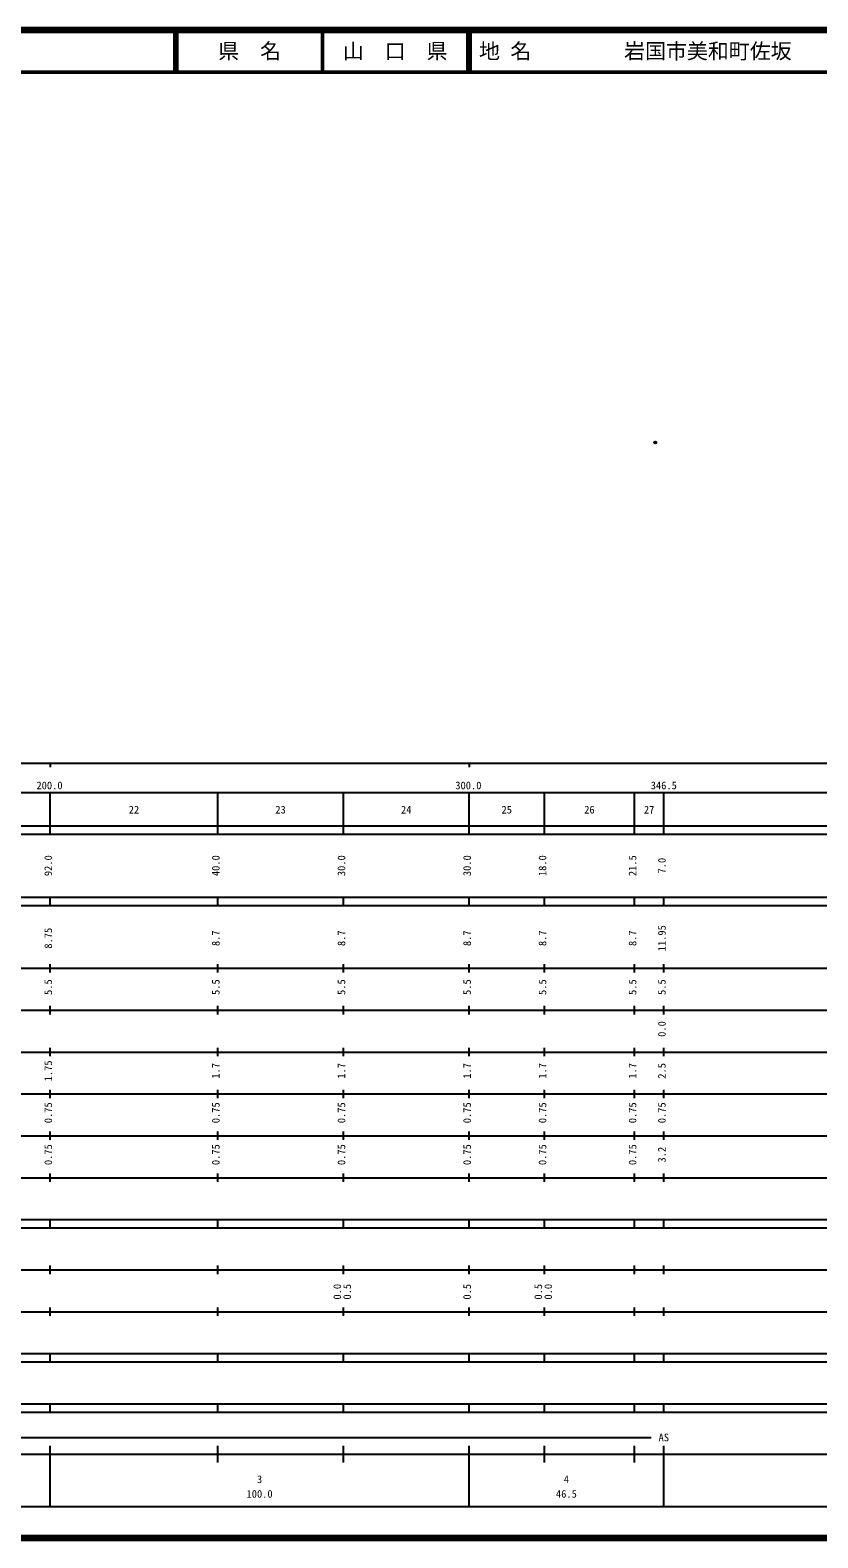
# Model space of a CAD drawing. Units: millimetres on the paper. Extents: x 40 to 680, y 20 to 380.
# Drawn here: x 263.2 to 451.3, y 20 to 380 of the extents above; entities that cross this region are included whole.
import ezdxf
from ezdxf.enums import TextEntityAlignment as Align

# ---------------------------------------------------------------- set-up
doc = ezdxf.new("R2010")
doc.units = ezdxf.units.MM
doc.header["$PDMODE"] = 32
doc.header["$PDSIZE"] = 0.5
doc.layers.add('M-OTRS', color=6, linetype='Continuous')
doc.layers.add('M-TTL-TXT', color=7, linetype='Continuous')
for name, color, linetype, lineweight in [('M-TTL', 2, 'Continuous', 140), ('M-TTL-BAND', 7, 'Continuous', 25), ('M-TTL-LINE', 7, 'Continuous', 50)]:
    doc.layers.add(name, color=color, linetype=linetype, lineweight=lineweight)
doc.styles.add('ＭＳ ゴシック', font='')
doc.styles.get('ＭＳ ゴシック').set_extended_font_data('MS Gothic')

msp = doc.modelspace()

# ---------------------------------------------------------------- linework, layer by layer
at = {"layer": 'M-OTRS'}
msp.add_point((412.463, 281.555), dxfattribs=at)
at = {"layer": 'M-TTL'}
for p, q in [((680, 380), (40, 380)), ((40, 20), (680, 20))]:
    msp.add_line(p, q, dxfattribs=at)
at = {"layer": 'M-TTL-BAND'}
for p, q in [((40, 205), (579, 205)), ((268, 205), (268, 204)), ((368, 205), (368, 204)), ((68, 198), (579, 198)), ((268, 188), (268, 198)), ((308, 188), (308, 198)), ((338, 188), (338, 198)), ((368, 188), (368, 198)), ((386, 188), (386, 198)), ((407.5, 188), (407.5, 198)), ((414.5, 188), (414.5, 198)), ((40, 190), (579, 190)), ((40, 188), (579, 188)), ((40, 173), (579, 173)), ((268, 171), (268, 173)), ((308, 171), (308, 173)), ((338, 171), (338, 173)), ((368, 171), (368, 173)), ((386, 171), (386, 173)), ((407.5, 171), (407.5, 173)), ((414.5, 171), (414.5, 173)), ((40, 171), (579, 171)), ((40, 156), (579, 156)), ((268, 155), (268, 157)), ((308, 155), (308, 157)), ((338, 155), (338, 157)), ((368, 155), (368, 157)), ((386, 155), (386, 157)), ((407.5, 155), (407.5, 157)), ((414.5, 155), (414.5, 157)), ((46, 146), (579, 146)), ((268, 145), (268, 147)), ((308, 145), (308, 147)), ((338, 145), (338, 147)), ((368, 145), (368, 147)), ((386, 145), (386, 147)), ((407.5, 145), (407.5, 147)), ((414.5, 145), (414.5, 147)), ((268, 135), (268, 137)), ((308, 135), (308, 137)), ((338, 135), (338, 137)), ((368, 135), (368, 137)), ((386, 135), (386, 137)), ((407.5, 135), (407.5, 137)), ((414.5, 135), (414.5, 137)), ((52, 136), (579, 136)), ((46, 126), (579, 126)), ((268, 125), (268, 127)), ((308, 125), (308, 127)), ((338, 125), (338, 127)), ((368, 125), (368, 127)), ((386, 125), (386, 127)), ((407.5, 125), (407.5, 127)), ((414.5, 125), (414.5, 127)), ((52, 116), (579, 116)), ((268, 115), (268, 117)), ((308, 115), (308, 117)), ((338, 115), (338, 117)), ((368, 115), (368, 117)), ((386, 115), (386, 117)), ((407.5, 115), (407.5, 117)), ((414.5, 115), (414.5, 117)), ((46, 106), (579, 106)), ((268, 105), (268, 107)), ((308, 105), (308, 107)), ((338, 105), (338, 107)), ((368, 105), (368, 107)), ((386, 105), (386, 107)), ((407.5, 105), (407.5, 107)), ((414.5, 105), (414.5, 107)), ((40, 96), (579, 96)), ((40, 94), (579, 94)), ((268, 94), (268, 96)), ((308, 94), (308, 96)), ((338, 94), (338, 96)), ((368, 94), (368, 96)), ((386, 94), (386, 96)), ((407.5, 94), (407.5, 96)), ((414.5, 94), (414.5, 96)), ((49, 84), (579, 84)), ((268, 83), (268, 85)), ((308, 83), (308, 85)), ((338, 83), (338, 85)), ((368, 83), (368, 85)), ((386, 83), (386, 85)), ((407.5, 83), (407.5, 85)), ((414.5, 83), (414.5, 85)), ((40, 74), (579, 74)), ((268, 73), (268, 75)), ((308, 73), (308, 75)), ((338, 73), (338, 75)), ((368, 73), (368, 75)), ((386, 73), (386, 75)), ((407.5, 73), (407.5, 75)), ((414.5, 73), (414.5, 75)), ((40, 64), (579, 64)), ((40, 62), (579, 62)), ((268, 62), (268, 64)), ((308, 62), (308, 64)), ((338, 62), (338, 64)), ((368, 62), (368, 64)), ((386, 62), (386, 64)), ((407.5, 62), (407.5, 64)), ((414.5, 62), (414.5, 64)), ((40, 52), (579, 52)), ((268, 50), (268, 52)), ((308, 50), (308, 52)), ((338, 50), (338, 52)), ((368, 50), (368, 52)), ((386, 50), (386, 52)), ((407.5, 50), (407.5, 52)), ((414.5, 50), (414.5, 52)), ((40, 50), (579, 50)), ((71, 44), (411.5, 44)), ((40, 40), (579, 40)), ((268, 27.5), (268, 42)), ((308, 38), (308, 42)), ((338, 38), (338, 42)), ((368, 27.5), (368, 42)), ((386, 38), (386, 42)), ((407.5, 38), (407.5, 42)), ((414.5, 27.5), (414.5, 42)), ((68, 27.5), (579, 27.5))]:
    msp.add_line(p, q, dxfattribs=at)
at = {"layer": 'M-TTL-LINE'}
for p, q in [((297.75, 380), (297.75, 370)), ((298.25, 380), (298.25, 370)), ((333, 380), (333, 370)), ((367.75, 380), (367.75, 370)), ((368.25, 380), (368.25, 370)), ((40, 370), (680, 370))]:
    msp.add_line(p, q, dxfattribs=at)

# ---------------------------------------------------------------- texts
at = {"layer": 'M-TTL-BAND', "style": 'ＭＳ ゴシック'}
for s, p in [('200.0', (267.844, 198.195)), ('300.0', (367.844, 198.195)), ('346.5', (414.5, 198.195)), ('22', (288, 192.405)), ('23', (323, 192.405)), ('24', (353, 192.405)), ('25', (377, 192.405)), ('26', (396.75, 192.405)), ('27', (411, 192.405)), ('AS', (414.5, 42.5)), ('3', (318, 32.523)), ('4', (391.25, 32.523)), ('100.0', (318, 29.033)), ('46.5', (391.25, 29.033))]:
    msp.add_text(s, height=1.833, dxfattribs=at).set_placement(p, align=Align.BOTTOM_CENTER)
for s, p in [('92.0', (269, 180.5)), ('40.0', (309, 180.5)), ('30.0', (339, 180.5)), ('30.0', (369, 180.5)), ('18.0', (387, 180.5)), ('21.5', (408.5, 180.5)), ('7.0', (415.5, 180.5)), ('11.95', (415.5, 163.174)), ('8.75', (269, 163.174)), ('8.7', (309, 163.174)), ('8.7', (339, 163.174)), ('8.7', (369, 163.174)), ('8.7', (387, 163.174)), ('8.7', (408.5, 163.174)), ('5.5', (269, 151.5)), ('5.5', (309, 151.5)), ('5.5', (339, 151.5)), ('5.5', (369, 151.5)), ('5.5', (387, 151.5)), ('5.5', (408.5, 151.5)), ('5.5', (415.5, 151.5)), ('0.0', (415.5, 141.5)), ('1.75', (269, 131.5)), ('1.7', (309, 131.5)), ('1.7', (339, 131.5)), ('1.7', (369, 131.5)), ('1.7', (387, 131.5)), ('1.7', (408.5, 131.5)), ('2.5', (415.5, 131.5)), ('0.75', (269, 121.5)), ('0.75', (309, 121.5)), ('0.75', (339, 121.5)), ('0.75', (369, 121.5)), ('0.75', (387, 121.5)), ('0.75', (408.5, 121.5)), ('0.75', (415.5, 121.5)), ('0.75', (269, 111.5)), ('0.75', (309, 111.5)), ('0.75', (339, 111.5)), ('0.75', (369, 111.5)), ('0.75', (387, 111.5)), ('0.75', (408.5, 111.5)), ('3.2', (415.5, 111.5)), ('0.0', (338, 78.764)), ('0.5', (340.37, 78.764)), ('0.5', (369, 78.764)), ('0.5', (386, 78.764)), ('0.0', (388.37, 78.764))]:
    msp.add_text(s, height=1.833, rotation=90, dxfattribs=at).set_placement(p, align=Align.BOTTOM_CENTER)
at = {"layer": 'M-TTL-TXT', "style": 'ＭＳ ゴシック'}
for s, p in [('県\u3000名', (315.625, 375)), ('山\u3000口\u3000県', (350.375, 375))]:
    msp.add_text(s, height=3.666, dxfattribs=at).set_placement(p, align=Align.MIDDLE_CENTER)
for s, p in [('地 名', (370.38, 375)), ('岩国市美和町佐坂', (405.024, 375))]:
    msp.add_text(s, height=3.666, dxfattribs=at).set_placement(p, align=Align.MIDDLE_LEFT)

doc.saveas('drawing.dxf')
